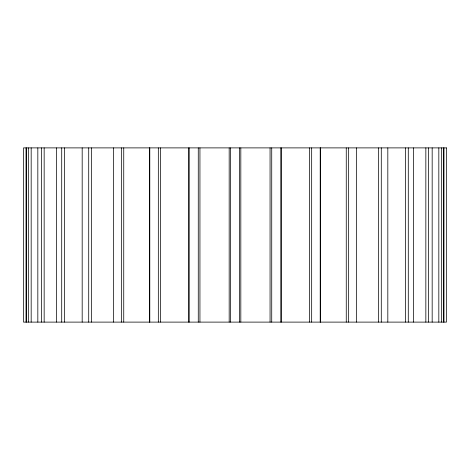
<?xml version="1.0" encoding="UTF-8"?>
<svg xmlns="http://www.w3.org/2000/svg" width="470" height="470" viewBox="0 0 470 470"><rect width="100%" height="100%" fill="white"/><g stroke="black" fill="none" stroke-linecap="round" stroke-linejoin="round"><path stroke-width="0.7" d="M443.98 147.891L443.98 322.109M443.339 147.891L443.339 322.109M441.536 147.891L441.536 322.109M438.827 147.891L438.827 322.109M432.171 147.891L432.171 322.109M428.634 147.891L428.634 322.109M425.844 147.891L425.844 322.109M413.424 147.891L413.424 322.109M408.289 147.891L408.289 322.109M405.528 147.891L405.528 322.109M387.821 147.891L387.821 322.109M381.282 147.891L381.282 322.109M378.656 147.891L378.656 322.109M356.348 147.891L356.348 322.109M348.658 147.891L348.658 322.109M346.261 147.891L346.261 322.109M320.352 147.891L320.352 322.109M320.211 147.891L320.211 322.109M311.669 147.891L311.669 322.109M309.595 147.891L309.595 322.109M281.483 147.891L281.483 322.109M280.796 147.891L280.796 322.109M271.725 147.891L271.725 322.109M270.062 147.891L270.062 322.109M240.822 147.891L240.822 322.109M239.624 147.891L239.624 322.109M230.376 147.891L230.376 322.109M229.178 147.891L229.178 322.109M199.938 147.891L199.938 322.109M198.275 147.891L198.275 322.109M189.204 147.891L189.204 322.109M188.517 147.891L188.517 322.109M160.405 147.891L160.405 322.109M158.331 147.891L158.331 322.109M149.789 147.891L149.789 322.109M149.648 147.891L149.648 322.109M123.739 147.891L123.739 322.109M121.342 147.891L121.342 322.109M113.652 147.891L113.652 322.109M91.344 147.891L91.344 322.109M88.718 147.891L88.718 322.109M82.18 147.891L82.18 322.109M64.472 147.891L64.472 322.109M61.711 147.891L61.711 322.109M56.576 147.891L56.576 322.109M44.157 147.891L44.157 322.109M41.366 147.891L41.366 322.109M37.829 147.891L37.829 322.109M31.173 147.891L31.173 322.109M28.464 147.891L28.464 322.109M26.661 147.891L26.661 322.109M26.02 147.891L26.02 322.109M446.5 147.891L23.5 147.891L23.5 322.109L446.5 322.109L446.5 147.891"/></g></svg>
